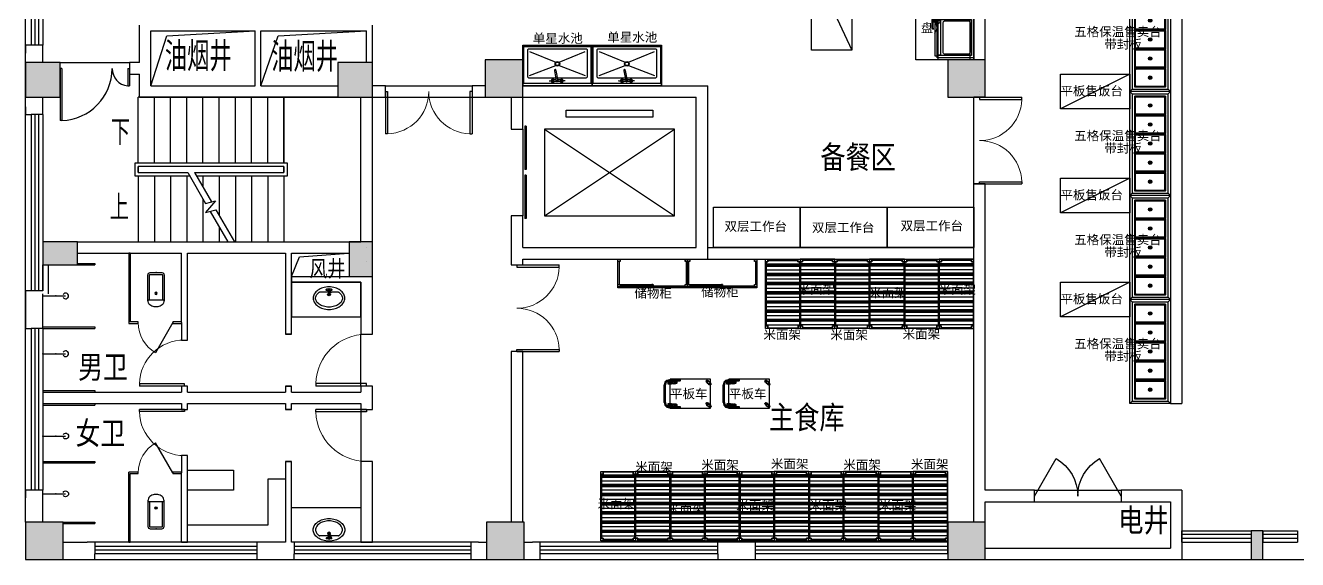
# Model space of a CAD drawing. Extents: x 1158414 to 1597620, y -840005 to -760676.
# Drawn here: x 1351562 to 1373562, y -813947 to -804703 of the extents above; entities that cross this region are included whole.
import ezdxf

# ---------------------------------------------------------------- set-up
doc = ezdxf.new("R2010")
doc.units = 0
doc.header["$LTSCALE"] = 1000
doc.linetypes.add('DASH', pattern=[0.35, 0.25, -0.1])
doc.linetypes.add('DIVIDE', pattern=[31.75, 12.7, -6.35, 0, -6.35, 0, -6.35])
for name, color, linetype in [('COLUMN', 2, 'Continuous'), ('CURTWALL', 4, 'Continuous'), ('DIM_SYMB', 3, 'Continuous'), ('EVTR', 4, 'Continuous'), ('LATRINE', 6, 'Continuous'), ('LVTRY', 6, 'Continuous'), ('PUB_HATCH', 8, 'Continuous'), ('PUB_TEXT', 7, 'Continuous'), ('ROOM_NAME', 7, 'Continuous'), ('STAIR', 4, 'Continuous'), ('WALL', 6, 'Continuous'), ('WINDOW', 4, 'Continuous'), ('WS_厨房设备', 1, 'Continuous'), ('产品名称', 7, 'Continuous'), ('家具', 251, 'Continuous')]:
    doc.layers.add(name, color=color, linetype=linetype)
doc.styles.add('_TCH_DIM', font='TSSDENG', dxfattribs={"width": 0.8, "bigfont": 'TSSDCHN'})
doc.styles.get("Standard").update_dxf_attribs({"font": '', "width": 0.8})
doc.styles.add('TYDG_02', font='', dxfattribs={"width": 0.8})
doc.styles.add('WMF-宋体1', font='')
doc.styles.get('Standard').set_extended_font_data('SimSun')
doc.styles.get('TYDG_02').set_extended_font_data('SimSun')
doc.styles.get('WMF-宋体1').set_extended_font_data('SimSun')

# ---------------------------------------------------------------- blocks, each defined once
blk = doc.blocks.new('Custom_15')
for p, q in [((25, 670), (591, 670)), ((25, 630), (25, 670)), ((25, 670), (300, 670)), ((1375, 670), (809, 670)), ((1375, 670), (1100, 670)), ((1375, 630), (1375, 670))]:
    blk.add_line(p, q)
at = {"color": 252}
for p, q in [((508, 723), (493, 698)), ((495, 695), (505, 695)), ((507, 696), (512, 703)), ((661, 724), (510, 724)), ((514, 704), (661, 704)), ((591, 650), (591, 670)), ((612, 678), (612, 663)), ((612, 678), (626, 677)), ((612, 663), (626, 663)), ((621, 704), (621, 677)), ((660, 692), (622, 692)), ((622, 692), (622, 689)), ((622, 689), (626, 684)), ((656, 680), (626, 680)), ((656, 684), (660, 689)), ((670, 673), (656, 674)), ((656, 663), (670, 663)), ((660, 689), (660, 692)), ((661, 704), (661, 724)), ((661, 674), (661, 704)), ((670, 663), (670, 673)), ((730, 673), (744, 674)), ((730, 663), (730, 673)), ((744, 663), (730, 663)), ((739, 724), (890, 724)), ((739, 704), (739, 724)), ((739, 674), (739, 704)), ((886, 704), (739, 704)), ((740, 689), (740, 692)), ((740, 692), (778, 692)), ((744, 684), (740, 689)), ((744, 680), (774, 680)), ((778, 689), (774, 684)), ((788, 678), (774, 677)), ((788, 663), (774, 663)), ((778, 692), (778, 689)), ((779, 704), (779, 677)), ((788, 678), (788, 663)), ((809, 650), (809, 670)), ((893, 696), (888, 703)), ((892, 723), (907, 698)), ((905, 695), (895, 695)), ((591, 650), (683, 650)), ((626, 658), (598, 658)), ((598, 658), (598, 650)), ((641, 630), (641, 650)), ((683, 658), (656, 658)), ((683, 630), (683, 658)), ((717, 630), (717, 658)), ((717, 658), (744, 658)), ((809, 650), (717, 650)), ((759, 630), (759, 650)), ((774, 658), (802, 658)), ((802, 658), (802, 650))]:
    blk.add_line(p, q, dxfattribs=at)
at = {"linetype": 'Continuous'}
for p, q in [((0, 0), (0, 630)), ((0, 630), (700, 630)), ((1400, 630), (700, 630)), ((1400, 0), (1400, 630)), ((700, 0), (0, 0)), ((700, 0), (1400, 0))]:
    blk.add_line(p, q, dxfattribs=at)
at = {"color": 252, "linetype": 'Continuous'}
for p, q in [((40, 570), (40, 630)), ((40, 40), (40, 570)), ((40, 570), (660, 570)), ((45, 575), (45, 625)), ((45, 625), (655, 625)), ((655, 575), (45, 575)), ((60, 84), (60, 506)), ((96, 530), (604, 530)), ((640, 506), (640, 84)), ((655, 625), (655, 575)), ((660, 630), (660, 570)), ((660, 570), (660, 40)), ((740, 630), (740, 570)), ((740, 570), (740, 40)), ((1360, 570), (740, 570)), ((745, 625), (745, 575)), ((1355, 625), (745, 625)), ((745, 575), (1355, 575)), ((760, 506), (760, 84)), ((1304, 530), (796, 530)), ((1340, 84), (1340, 506)), ((1355, 575), (1355, 625)), ((1360, 570), (1360, 630)), ((1360, 40), (1360, 570)), ((660, 40), (40, 40)), ((604, 60), (96, 60)), ((640, 84), (640, 84)), ((740, 40), (1360, 40)), ((760, 84), (760, 84)), ((796, 60), (1304, 60))]:
    blk.add_line(p, q, dxfattribs=at)
at = {"color": 252}
for points in [[(626, 684), (626, 658)], [(656, 658), (656, 684)], [(744, 658), (744, 684)], [(774, 684), (774, 658)]]:
    blk.add_lwpolyline(points, dxfattribs=at)
at = {"color": 252, "linetype": 'Continuous'}
for centre in [(620, 600), (780, 600)]:
    blk.add_circle(centre, 20, dxfattribs=at)
at = {"color": 252}
for centre, radius, start, end in [((495, 697), 2, 148.483, 270), ((505, 697), 2, 270, 324.0966), ((510, 722), 2, 90, 148.483), ((514, 702), 2, 90, 144.0966), ((886, 702), 2, 35.9034, 90), ((890, 722), 2, 31.517, 90), ((895, 697), 2, 215.9034, 270), ((905, 697), 2, 270, 31.517), ((92, 498), 32.6, 82.0836, 165.2965), ((604, 491), 38.6, 22.2016, 90.4183), ((796, 491), 38.6, 89.5817, 157.7984), ((1308, 498), 32.6, 14.7035, 97.9164), ((95, 98), 38.1, 201.729, 270.8909), ((606, 96), 36.5, 267.3243, 340.0558), ((794, 96), 36.5, 199.9442, 272.6757), ((1305, 98), 38.1, 269.1091, 338.271)]:
    blk.add_arc(centre, radius, start, end, dxfattribs=at)
blk = doc.blocks.new('水龙头')
at = {"color": 252}
for p, q in [((-136, -15), (-90, -14)), ((-136, -18), (-90, -19)), ((-52, -2), (-4, -2)), ((-52, -31), (-6, -31)), ((4, -2), (51, -2)), ((12, -31), (51, -31)), ((23, -194), (26, -209)), ((49, -204), (46, -189)), ((136, -15), (90, -14)), ((136, -18), (90, -19))]:
    blk.add_line(p, q, dxfattribs=at)
for points in [[(13, -7), (0, 0), (-14, -8), (-14, -25), (-7, -29)], [(11, -26), (13, -25), (13, -7)]]:
    blk.add_lwpolyline(points, dxfattribs=at)
blk.add_lwpolyline([(26, -194), (-9, -18, -1.00756), (9, -15), (43, -190)], format="xyb", dxfattribs=at)
for centre in [(-78, -16), (77, -16)]:
    blk.add_circle(centre, 10.9, dxfattribs=at)
for centre, radius, start, end in [((-78, -16), 27.5, 36.2116, 175.3449), ((77, -16), 27.5, 4.6931, 143.7884), ((-136, -16), 1, 91.3387, 171.564), ((-132, -16), 4.53, 171.564, 188.436), ((-136, -17), 1, 188.436, 268.6613), ((-78, -16), 27.5, 184.6551, 323.7884), ((-78, -16), 16, 189.0003, 170.9997), ((-77, -16), 12.9, 168.3562, 191.6438), ((-52, 3), 5, 216.2116, 270), ((-52, -36), 5, 90, 143.7884), ((51, 3), 5, 270, 323.7884), ((51, -36), 5, 36.2116, 90), ((77, -16), 27.5, 216.2116, 355.3069), ((77, -16), 16, 9.0664, 350.9336), ((77, -16), 12.9, 348.3562, 11.6438), ((136, -16), 1, 8.436, 88.6613), ((136, -17), 1, 271.3387, 351.564), ((132, -16), 4.53, 351.564, 8.436)]:
    blk.add_arc(centre, radius, start, end, dxfattribs=at)
for centre, start_param, end_param in [((34, -192), 5.611234, 10.096729), ((34, -190), 6.955136, 8.752827), ((37, -206), 0, 3.141593)]:
    blk.add_ellipse(centre, major_axis=(-11.3, -2.2), ratio=0.233596, start_param=start_param, end_param=end_param, dxfattribs=at)
blk = doc.blocks.new('CJT_20205')
at = {"color": 252, "linetype": 'Continuous', "ltscale": 2}
for p, q in [((20, 680), (0, 700)), ((1180, 680), (1200, 700))]:
    blk.add_line(p, q, dxfattribs=at)
at = {"color": 252}
for p, q in [((120, 595), (572, 408)), ((628, 408), (1080, 595)), ((120, 180), (572, 352)), ((628, 352), (1080, 180))]:
    blk.add_line(p, q, dxfattribs=at)
at = {"lineweight": -2}
for points in [[(0, 700), (1200, 700), (1200, 0), (0, 0)], [(0, 0), (1200, 0), (1200, 40), (0, 40)]]:
    blk.add_lwpolyline(points, close=True, dxfattribs=at)
at = {"color": 252, "linetype": 'Continuous', "ltscale": 2}
blk.add_lwpolyline([(20, 40), (20, 680), (1180, 680), (1180, 40)], dxfattribs=at)
at = {"color": 30}
blk.add_lwpolyline([(1100, 635), (100, 635, 0.414214), (80, 615), (80, 160, 0.414214), (100, 140), (1100, 140, 0.414214), (1120, 160), (1120, 615, 0.414214)], format="xyb", close=True, dxfattribs=at)
at = {"color": 252}
for radius in [40, 30]:
    blk.add_circle((600, 380), radius, dxfattribs=at)
at = {"color": 1, "rotation": 180}
blk.add_blockref('水龙头', (596, 70), dxfattribs=at)
blk = doc.blocks.new('*U87')
at = {"color": 252, "linetype": 'DIVIDE', "ltscale": 3}
blk.add_line((0, 0), (1500, 700), dxfattribs=at)
at = {"linetype": 'Continuous'}
for p, q in [((0, 0), (0, 700)), ((0, 700), (1500, 700)), ((1500, 700), (1500, 0)), ((1500, 0), (0, 0))]:
    blk.add_line(p, q, dxfattribs=at)
blk = doc.blocks.new('*U38')
at = {"linetype": 'Continuous'}
for p, q in [((0, 0), (0, 700)), ((0, 700), (1500, 700)), ((1500, 700), (1500, 0)), ((1500, 0), (0, 0))]:
    blk.add_line(p, q, dxfattribs=at)
blk = doc.blocks.new('*U103')
at = {"color": 252}
for p, q in [((0, 613), (7300, 613)), ((0, 63), (7300, 63))]:
    blk.add_line(p, q, dxfattribs=at)
blk.add_lwpolyline([(0, 1000), (7300, 1000), (7300, 0), (0, 0)], close=True, dxfattribs=at)
blk = doc.blocks.new('CJT_4161')
at = {"linetype": 'Continuous'}
for p, q in [((0, 0), (0, 500)), ((0, 500), (1200, 500)), ((1200, 500), (1200, 0)), ((1200, 0), (0, 0))]:
    blk.add_line(p, q, dxfattribs=at)
at = {"color": 252}
for p, q in [((0, 480), (40, 480)), ((0, 480), (1200, 480)), ((40, 480), (40, 440)), ((40, 478), (610, 478)), ((40, 478), (40, 460)), ((610, 460), (40, 460)), ((590, 440), (590, 458)), ((590, 458), (1160, 458)), ((610, 478), (610, 460)), ((1160, 440), (1160, 480)), ((40, 440), (0, 440)), ((20, 40), (20, 440)), ((1160, 440), (590, 440)), ((1200, 440), (1160, 440)), ((1180, 40), (1180, 440)), ((0, 40), (40, 40)), ((40, 0), (0, 0)), ((40, 40), (40, 0)), ((40, 20), (40, 38)), ((1160, 0), (1160, 40)), ((1160, 40), (1200, 40)), ((1160, 18), (1160, 0)), ((1200, 0), (1160, 0))]:
    blk.add_line(p, q, dxfattribs=at)
at = {"color": 2, "linetype": 'Continuous'}
blk.add_line((600, 500), (600, 430), dxfattribs=at)
at = {"color": 252, "linetype": 'Continuous'}
blk.add_line((1160, 458), (1160, 440), dxfattribs=at)
blk = doc.blocks.new('*U86')
h = blk.add_hatch()
h.set_pattern_fill('PLASTI,_O', color=252, scale=25, angle=90)
h.set_pattern_definition([(90, (0, 100), (-158.75, 1e-14), []), (90, (-19.84, 100), (-158.75, 1e-14), []), (90, (-39.69, 100), (-158.75, 1e-14), []), (90, (-99.22, 100), (-158.75, 1e-14), [])])
h.paths.add_polyline_path([(44, 590), (44, 560), (10, 560), (10, 39), (45, 39), (45, 9), (1154, 9), (1154, 40), (1190, 40), (1190, 560), (1154, 560), (1154, 590)])
at = {"linetype": 'Continuous'}
for p, q in [((0, 0), (0, 600)), ((0, 600), (1200, 600)), ((1200, 600), (1200, 0)), ((1200, 0), (0, 0))]:
    blk.add_line(p, q, dxfattribs=at)
at = {"color": 252, "linetype": 'Continuous'}
for p, q in [((44, 560), (0, 560)), ((10, 560), (44, 560)), ((44, 600), (44, 560)), ((44, 560), (44, 590)), ((44, 560), (44, 560)), ((1154, 560), (1154, 600)), ((1154, 590), (1154, 560)), ((1200, 560), (1154, 560)), ((1154, 560), (1190, 560)), ((1200, 560), (1200, 560)), ((0, 39), (45, 39)), ((45, 39), (10, 39)), ((45, 39), (45, 0)), ((45, 9), (45, 39)), ((45, 0), (45, 0)), ((1154, 0), (1154, 40)), ((1154, 40), (1200, 40)), ((1190, 40), (1154, 40)), ((1154, 40), (1154, 9)), ((1154, 9), (1154, 9)), ((1200, 0), (1200, 0))]:
    blk.add_line(p, q, dxfattribs=at)
at = {"color": 252}
blk.add_lwpolyline([(44, 590), (44, 560), (10, 560), (10, 39), (45, 39), (45, 9), (1154, 9), (1154, 40), (1190, 40), (1190, 560), (1154, 560), (1154, 590), (44, 590)], close=True, dxfattribs=at)
blk = doc.blocks.new('带刹车脚轮')
h = blk.add_hatch(color=252)
h.dxf.hatch_style = 1
h.paths.add_polyline_path([(-11, -35), (-15, -35), (-15, -46), (-11, -50)])
h.paths.add_polyline_path([(15, -35), (11, -35), (11, -50), (15, -46)])
h.paths.add_polyline_path([(-11, 50), (-15, 46), (-15, 35), (-11, 35)])
h.paths.add_polyline_path([(15, 46), (11, 50), (11, 35), (15, 35)])
at = {"color": 252}
for p, q in [((-11, 50), (-11, 35)), ((-8, 50), (-8, 35)), ((-4, 50), (-4, 35)), ((0, 50), (0, 35)), ((0, 50), (0, 35)), ((4, 50), (4, 35)), ((8, 50), (8, 35)), ((11, 50), (11, 35)), ((-11, -50), (-11, -35)), ((-8, -35), (-8, -50)), ((-4, -35), (-4, -50)), ((0, -35), (0, -50)), ((0, -35), (0, -50)), ((4, -35), (4, -50)), ((8, -35), (8, -50)), ((11, -50), (11, -35))]:
    blk.add_line(p, q, dxfattribs=at)
at = {"color": 252, "linetype": 'Continuous'}
for p, q in [((-14, -59), (-14, -93)), ((-7, -59), (-7, -93)), ((0, -59), (0, -93)), ((7, -59), (7, -93)), ((14, -59), (14, -93))]:
    blk.add_line(p, q, dxfattribs=at)
blk.add_lwpolyline([(-22, -42), (-20, -40), (-20, 1), (20, 1), (20, -40), (22, -42), (25, -42), (27, -44), (27, -99), (25, -101), (-26, -101), (-28, -99), (-28, -44), (-26, -42), (-22, -42)], dxfattribs=at)
at = {"color": 252}
for points in [[(-20, 15), (-20, 33), (-18, 35), (18, 35), (20, 33), (20, 15)], [(-15, 35), (-15, 46), (-11, 50), (11, 50), (15, 46), (15, 35)], [(20, -15), (20, -33), (18, -35), (-18, -35), (-20, -33), (-20, -15)], [(15, -35), (15, -46), (11, -50), (-11, -50), (-15, -46), (-15, -35)]]:
    blk.add_lwpolyline(points, dxfattribs=at)
for radius in [25, 19.6]:
    blk.add_circle((0, 0), radius, dxfattribs=at)
blk = doc.blocks.new('脚轮')
h = blk.add_hatch(color=252)
h.dxf.hatch_style = 1
h.paths.add_polyline_path([(-11, -35), (-15, -35), (-15, -46), (-11, -50)])
h.paths.add_polyline_path([(15, -35), (11, -35), (11, -50), (15, -46)])
h.paths.add_polyline_path([(-11, 50), (-15, 46), (-15, 35), (-11, 35)])
h.paths.add_polyline_path([(15, 46), (11, 50), (11, 35), (15, 35)])
at = {"color": 252}
for p, q in [((-11, 50), (-11, 35)), ((-8, 50), (-8, 35)), ((-4, 50), (-4, 35)), ((0, 50), (0, 35)), ((0, 50), (0, 35)), ((4, 50), (4, 35)), ((8, 50), (8, 35)), ((11, 50), (11, 35)), ((-11, -50), (-11, -35)), ((-8, -35), (-8, -50)), ((-4, -35), (-4, -50)), ((0, -35), (0, -50)), ((0, -35), (0, -50)), ((4, -35), (4, -50)), ((8, -35), (8, -50)), ((11, -50), (11, -35))]:
    blk.add_line(p, q, dxfattribs=at)
for points in [[(-20, 15), (-20, 33), (-18, 35), (18, 35), (20, 33), (20, 15)], [(-15, 35), (-15, 46), (-11, 50), (11, 50), (15, 46), (15, 35)], [(20, -15), (20, -33), (18, -35), (-18, -35), (-20, -33), (-20, -15)], [(15, -35), (15, -46), (11, -50), (-11, -50), (-15, -46), (-15, -35)]]:
    blk.add_lwpolyline(points, dxfattribs=at)
for radius in [25, 19.6]:
    blk.add_circle((0, 0), radius, dxfattribs=at)
blk = doc.blocks.new('Custom_94')
for p, q in [((0, 700), (500, 700)), ((0, 700), (0, 700)), ((0, 700), (0, 0)), ((20, 756), (8, 711)), ((8, 711), (8, 668)), ((8, 668), (11, 661)), ((11, 661), (19, 658)), ((19, 658), (26, 661)), ((52, 788), (20, 756)), ((26, 661), (29, 668)), ((38, 745), (29, 711)), ((29, 711), (29, 668)), ((62, 770), (38, 745)), ((96, 800), (52, 788)), ((96, 779), (62, 770)), ((96, 800), (404, 800)), ((96, 779), (404, 779)), ((448, 788), (404, 800)), ((438, 770), (404, 779)), ((462, 745), (438, 770)), ((480, 756), (448, 788)), ((471, 711), (462, 745)), ((471, 711), (471, 668)), ((471, 668), (474, 661)), ((474, 661), (481, 658)), ((492, 711), (480, 756)), ((481, 658), (489, 661)), ((489, 661), (492, 668)), ((492, 711), (492, 668)), ((500, 679), (492, 679)), ((500, 0), (500, 700)), ((0, 0), (500, 0))]:
    blk.add_line(p, q)
at = {"color": 252}
for p, q in [((10, 663), (10, 522)), ((27, 663), (27, 522)), ((473, 663), (473, 522)), ((490, 663), (490, 522))]:
    blk.add_line(p, q, dxfattribs=at)
for centre, radius, start, end in [((18, 528), 10.5, 216.2302, 323.7698), ((482, 525), 9.09, 200.6774, 339.3226)]:
    blk.add_arc(centre, radius, start, end, dxfattribs=at)
at = {"color": 252, "rotation": 180}
for p in [(53, 631), (444, 632)]:
    blk.add_blockref('带刹车脚轮', p, dxfattribs=at)
at = {"rotation": 315}
for p in [(53, 33), (444, 33)]:
    blk.add_blockref('脚轮', p, dxfattribs=at)
blk = doc.blocks.new('*U113')
at = {"color": 252, "linetype": 'DIVIDE', "ltscale": 3}
blk.add_line((0, 0), (1200, 600), dxfattribs=at)
at = {"linetype": 'Continuous'}
for p, q in [((0, 0), (0, 600)), ((0, 600), (1200, 600)), ((1200, 600), (1200, 0)), ((1200, 0), (0, 0))]:
    blk.add_line(p, q, dxfattribs=at)
blk = doc.blocks.new('Custom_78')
for p, q in [((40, 660), (0, 700)), ((0, 700), (1800, 700)), ((0, 0), (0, 700)), ((0, 700), (40, 660)), ((1800, 700), (1760, 660)), ((1800, 700), (1760, 660)), ((1800, 0), (1800, 700)), ((1800, 0), (0, 0)), ((1760, 40), (1800, 0)), ((1760, 40), (1800, 0))]:
    blk.add_line(p, q)
at = {"color": 253}
for p, q in [((1760, 660), (40, 660)), ((40, 660), (40, 40)), ((1760, 660), (1760, 40)), ((0, 0), (40, 40)), ((40, 40), (0, 0)), ((40, 40), (1760, 40))]:
    blk.add_line(p, q, dxfattribs=at)
at = {"color": 252}
for p, q in [((232, 379), (232, 321)), ((248, 379), (248, 321)), ((562, 379), (562, 321)), ((578, 379), (578, 321)), ((892, 379), (892, 321)), ((908, 379), (908, 321)), ((1222, 379), (1222, 321)), ((1238, 379), (1238, 321)), ((1552, 379), (1552, 321)), ((1568, 379), (1568, 321))]:
    blk.add_line(p, q, dxfattribs=at)
for points in [[(85, 615), (395, 615, -0.414214), (405, 605), (405, 95, -0.414214), (395, 85), (85, 85, -0.414214), (75, 95), (75, 605, -0.414214)], [(100, 600), (380, 600, -0.414214), (390, 590), (390, 110, -0.414214), (380, 100), (100, 100, -0.414214), (90, 110), (90, 590, -0.414214)], [(415, 615), (725, 615, -0.414214), (735, 605), (735, 95, -0.414214), (725, 85), (415, 85, -0.414214), (405, 95), (405, 605, -0.414214)], [(430, 600), (710, 600, -0.414214), (720, 590), (720, 110, -0.414214), (710, 100), (430, 100, -0.414214), (420, 110), (420, 590, -0.414214)], [(745, 615), (1055, 615, -0.414214), (1065, 605), (1065, 95, -0.414214), (1055, 85), (745, 85, -0.414214), (735, 95), (735, 605, -0.414214)], [(760, 600), (1040, 600, -0.414214), (1050, 590), (1050, 110, -0.414214), (1040, 100), (760, 100, -0.414214), (750, 110), (750, 590, -0.414214)], [(1075, 615), (1385, 615, -0.414214), (1395, 605), (1395, 95, -0.414214), (1385, 85), (1075, 85, -0.414214), (1065, 95), (1065, 605, -0.414214)], [(1090, 600), (1370, 600, -0.414214), (1380, 590), (1380, 110, -0.414214), (1370, 100), (1090, 100, -0.414214), (1080, 110), (1080, 590, -0.414214)], [(1405, 615), (1715, 615, -0.414214), (1725, 605), (1725, 95, -0.414214), (1715, 85), (1405, 85, -0.414214), (1395, 95), (1395, 605, -0.414214)], [(1420, 600), (1700, 600, -0.414214), (1710, 590), (1710, 110, -0.414214), (1700, 100), (1420, 100, -0.414214), (1410, 110), (1410, 590, -0.414214)]]:
    blk.add_lwpolyline(points, format="xyb", close=True, dxfattribs=at)
for centre in [(240, 350), (570, 350), (900, 350), (1230, 350), (1560, 350)]:
    blk.add_circle(centre, 30, dxfattribs=at)
blk = doc.blocks.new('$DorLib2D$00000002')
for p, q in [((-0.5, 0), (-0.5, 0.4875)), ((-0.475, 0.4875), (-0.5, 0.4875)), ((-0.475, 0), (-0.475, 0.4875)), ((0.475, 0), (0.475, 0.4875)), ((0.475, 0.4875), (0.5, 0.4875)), ((0.5, 0), (0.5, 0.4875)), ((-0.5, 0), (-0.475, 0)), ((0.5, 0), (0.475, 0))]:
    blk.add_line(p, q)
at = {"lineweight": 13}
for centre, start, end in [((-0.4875, 0), 0, 88.53072), ((0.4875, 0), 91.46928, 180)]:
    blk.add_arc(centre, 0.4875, start, end, dxfattribs=at)
blk = doc.blocks.new('$DorLib2D$00000225')
at = {"color": 0}
for p, q in [((0.475, -0.001), (0.475, 0.752)), ((0.475, 0.752), (0.5, 0.752)), ((0.5, -0.001), (0.5, 0.752)), ((-0.5, 0), (-0.5, 0.252)), ((-0.475, 0.252), (-0.5, 0.252)), ((-0.475, 0), (-0.475, 0.252)), ((-0.475, 0), (-0.5, 0)), ((0.475, -0.001), (0.5, -0.001))]:
    blk.add_line(p, q, dxfattribs=at)
for centre, radius, start, end in [((0.505, -0.002), 0.755, 92.2493, 179.7238), ((-0.501, 0.003), 0.251, 359.7899, 84.0974)]:
    blk.add_arc(centre, radius, start, end, dxfattribs=at)
blk = doc.blocks.new('$DORLIB2D$00000127')
at = {"color": 0}
for points in [[(-0.533, 0.795), (-0.533, 0.69)], [(-0.033, 0.795), (-0.533, 0.795)], [(-0.033, 0.795), (-0.033, 0.69)], [(0.533, 0.795), (0.033, 0.795)], [(0.033, 0.795), (0.033, 0.69)], [(0.533, 0.795), (0.533, 0.69)], [(-0.033, 0.69), (-0.533, 0.69)], [(0.533, 0.69), (0.033, 0.69)], [(0.5, 0.5), (-0.5, 0.5)]]:
    blk.add_lwpolyline(points, dxfattribs=at)
blk = doc.blocks.new('$TCHSYS$WIN2D')
for p, q in [((-0.5, 0.5), (0.5, 0.5)), ((-0.5, 0.5), (-0.5, -0.5)), ((0.5, 0.5), (0.5, -0.5)), ((0.5, 0.1667), (-0.5, 0.1667)), ((0.5, -0.1667), (-0.5, -0.1667)), ((-0.5, -0.5), (0.5, -0.5))]:
    blk.add_line(p, q)
blk = doc.blocks.new('$lvtry$00000195')
at = {"color": 0}
for p, q in [((-165, -91), (-34, -91)), ((-17, -58), (-17, -48)), ((-16, -91), (-11, -91)), ((11, -91), (165, -91)), ((17, -58), (17, -48))]:
    blk.add_line(p, q, dxfattribs=at)
blk.add_lwpolyline([(273, -195, -0.132138), (254, -266, -0.106661), (193, -332, -0.083339), (108, -374, -0.072039), (0, -389, -0.072039), (-108, -374, -0.083339), (-193, -332, -0.106661), (-254, -266, -0.132138), (-273, -195, -0.132138), (-254, -124, -0.106661), (-193, -57, -0.083339), (-108, -16, -0.072039), (0, 0, -0.072039), (108, -16, -0.083339), (193, -57, -0.106661), (254, -124, -0.132138)], format="xyb", close=True, dxfattribs=at)
blk.add_circle((0, -58), 16.7, dxfattribs=at)
for centre, radius, start, end in [((-131, -195), 101, 149.8906, 180), ((-131, -195), 101, 180, 210.1094), ((-68, -231), 174, 128.9257, 149.8906), ((-165, -111), 20, 90, 128.9257), ((-40, -49), 10.1, 106.6096, 258.1648), ((-64, 218), 259, 274.7069, 282.3732), ((-75, -228), 173, 71.36, 79.1873), ((-29, -95), 6.77, 155.344, 308.3224), ((-171, 3), 166, 324.8411, 338.1337), ((-171, 3), 170, 324.8411, 331.3523), ((-29, -95), 3.37, 155.344, 308.3224), ((100, -210), 170, 132.3141, 138.8253), ((100, -210), 166, 125.5327, 138.8253), ((0, -131), 25, 112.516, 67.484), ((-12, -74), 10.6, 201.8924, 261.774), ((0, -48), 16.7, 0, 180), ((-381, -131), 372, 2.3982, 6.7627), ((0, -111), 9.9, 201.7837, 338.2163), ((64, 218), 259, 257.6268, 265.2931), ((381, -131), 372, 170.1008, 177.6018), ((75, -228), 173, 100.8127, 110.4191), ((40, -49), 10.1, 281.8352, 73.3904), ((165, -111), 20, 51.0743, 90), ((165, -111), 20, 51.0743, 90), ((68, -231), 174, 30.1094, 51.0743), ((131, -195), 101, 0, 30.1094), ((131, -195), 101, 329.8906, 0), ((-68, -158), 174, 210.1094, 234.4623), ((-27, -100), 245, 234.4623, 253.5183), ((0, -9), 340, 253.5183, 270), ((0, -9), 340, 270, 286.4817), ((27, -100), 245, 286.4817, 305.5377), ((68, -158), 174, 305.5377, 329.8906)]:
    blk.add_arc(centre, radius, start, end, dxfattribs=at)
for p in [(0, -58), (0, -131)]:
    blk.add_point(p, dxfattribs=at)
blk = doc.blocks.new('$DorLib2D$00000001')
for p, q in [((0.45, 0.975), (0.5, 0.975)), ((0.45, 0), (0.45, 0.975)), ((0.5, 0), (0.5, 0.975)), ((0.5, 0), (0.45, 0))]:
    blk.add_line(p, q)
at = {"lineweight": 13}
blk.add_arc((0.475, 0), 0.975, 91.4693, 180, dxfattribs=at)
blk = doc.blocks.new('$lvtry$00000200')
at = {"color": 0}
for p, q in [((-110, -40, 0), (-110, -470, 0)), ((100, -30, 0), (-100, -30, 0)), ((110, -470, 0), (110, -40, 0))]:
    blk.add_line(p, q, dxfattribs=at)
at = {"color": 0, "elevation": 0}
blk.add_lwpolyline([(100, 0), (-100, 0, 0.414214), (-140, -40), (-140, -480, 0.414214), (-30, -590), (30, -590, 0.414214), (140, -480), (140, -40, 0.414214)], format="xyb", close=True, dxfattribs=at)
blk.add_lwpolyline([(140, -470), (-140, -470)], dxfattribs=at)
at = {"color": 0}
blk.add_circle((0, -359, 0), 20, dxfattribs=at)
for centre, start, end in [((-100, -40, 0), 90, 180), ((100, -40, 0), 0, 90)]:
    blk.add_arc(centre, 10, start, end, dxfattribs=at)
for p in [(0, 0), (0, -359, 0)]:
    blk.add_point(p, dxfattribs=at)
blk = doc.blocks.new('$TCHSYS$APDOOR2D')
blk.add_line((0.5, 0), (0, 0.866))
at = {"lineweight": 13}
blk.add_arc((0.5, 0), 1, 120, 180, dxfattribs=at)
blk = doc.blocks.new('$lvtry$00000168')
at = {"color": 0}
blk.add_line((0, 0), (0, -395), dxfattribs=at)
blk.add_arc((0, -395), 50, 121.0332, 58.9668, dxfattribs=at)
for p in [(0, 0), (0, -223)]:
    blk.add_point(p, dxfattribs=at)
blk = doc.blocks.new('$DorLib2D$00000231')
at = {"color": 0}
for p, q in [((-0.5, 0), (-0.25, 0.433)), ((0.5, 0), (0.25, 0.433))]:
    blk.add_line(p, q, dxfattribs=at)
for centre, start, end in [((-0.5, 0), 0, 60), ((0.5, 0), 120, 180)]:
    blk.add_arc(centre, 0.5, start, end, dxfattribs=at)

msp = doc.modelspace()

# ---------------------------------------------------------------- hatches: boundary and pattern name
at = {"layer": 'PUB_HATCH'}
for points in [[(1352161.8, -805946.7), (1352161.8, -805346.7), (1351561.8, -805346.7), (1351561.8, -805946.7)], [(1357561.8, -805946.7), (1357561.8, -805346.7), (1356961.8, -805346.7), (1356961.8, -805946.7)], [(1360161.8, -805946.7), (1360161.8, -805296.7), (1359511.8, -805296.7), (1359511.8, -805946.7)], [(1368161.9, -805946.7), (1368161.9, -805296.7), (1367511.9, -805296.7), (1367511.9, -805946.7)], [(1352461.8, -808846.7), (1352461.8, -808446.7), (1351861.8, -808446.7), (1351861.8, -808846.7)], [(1357561.8, -809046.7), (1357561.8, -808446.7), (1357161.8, -808446.7), (1357161.8, -809046.7)], [(1352211.8, -813946.7), (1352211.8, -813296.7), (1351561.8, -813296.7), (1351561.8, -813946.7)], [(1360186.8, -813946.7), (1360186.8, -813296.7), (1359536.8, -813296.7), (1359536.8, -813946.7)], [(1368161.8, -813946.7), (1368161.8, -813296.7), (1367511.8, -813296.7), (1367511.8, -813946.7)], [(1372961.8, -813946.7), (1372961.8, -813446.7), (1372761.8, -813446.7), (1372761.8, -813946.7)]]:
    msp.add_hatch(color=256, dxfattribs=at).paths.add_polyline_path(points)

# ---------------------------------------------------------------- linework, layer by layer
for points in [[(1351561.8, -813296.7), (1351561.8, -789346.7)], [(1353731.8, -805746.7), (1354007, -804880.9), (1355531.8, -804799)], [(1355631.8, -805746.7), (1355931.7, -804880.9), (1357461.8, -804796.7)], [(1356161.8, -809046.7), (1356302, -808706.2), (1357149.4, -808646.7)], [(1352211.8, -813946.7), (1367511.8, -813946.7)]]:
    msp.add_lwpolyline(points)
at = {"layer": 'COLUMN'}
for p, q in [((1351661.8, -805046.7), (1351561.8, -805046.7)), ((1351561.8, -805046.7), (1351561.8, -805180.5)), ((1351861.8, -805180.5), (1351861.8, -805046.7)), ((1352161.8, -805346.7), (1351561.8, -805346.7)), ((1351561.8, -805346.7), (1351561.8, -805946.7)), ((1352161.8, -805946.7), (1352161.8, -805346.7)), ((1357561.8, -805346.7), (1356961.8, -805346.7)), ((1356961.8, -805346.7), (1356961.8, -805946.7)), ((1357561.8, -805946.7), (1357561.8, -805346.7)), ((1360161.8, -805296.7), (1359511.8, -805296.7)), ((1359511.8, -805296.7), (1359511.8, -805946.7)), ((1360161.8, -805946.7), (1360161.8, -805296.7)), ((1368161.9, -805296.7), (1367511.9, -805296.7)), ((1367511.9, -805296.7), (1367511.9, -805946.7)), ((1368161.9, -805946.7), (1368161.9, -805296.7)), ((1351561.8, -805946.7), (1352161.8, -805946.7)), ((1356961.8, -805946.7), (1357561.8, -805946.7)), ((1359511.8, -805946.7), (1360161.8, -805946.7)), ((1367511.9, -805946.7), (1368161.9, -805946.7)), ((1351561.8, -806113), (1351561.8, -806246.7)), ((1351561.8, -806246.7), (1351661.8, -806246.7)), ((1351861.8, -806246.7), (1351861.8, -806113)), ((1352461.8, -808446.7), (1351861.8, -808446.7)), ((1351861.8, -808446.7), (1351861.8, -808846.7)), ((1352461.8, -808846.7), (1352461.8, -808446.7)), ((1357561.8, -808446.7), (1357161.8, -808446.7)), ((1357161.8, -808446.7), (1357161.8, -809046.7)), ((1357561.8, -809046.7), (1357561.8, -808446.7)), ((1351861.8, -808846.7), (1352461.8, -808846.7)), ((1357161.8, -809046.7), (1357561.8, -809046.7)), ((1351661.8, -809296.7), (1351561.8, -809296.7)), ((1351561.8, -809296.7), (1351561.8, -809946.7)), ((1351861.8, -809946.7), (1351861.8, -809346.7)), ((1351561.8, -809946.7), (1351661.8, -809946.7)), ((1351661.8, -812746.7), (1351561.8, -812746.7)), ((1351561.8, -812746.7), (1351561.8, -812880.5)), ((1351861.8, -812880.5), (1351861.8, -812746.7)), ((1352211.8, -813296.7), (1351561.8, -813296.7)), ((1351561.8, -813296.7), (1351561.8, -813946.7)), ((1352211.8, -813946.7), (1352211.8, -813296.7)), ((1360186.8, -813296.7), (1359536.8, -813296.7)), ((1359536.8, -813296.7), (1359536.8, -813946.7)), ((1360186.8, -813946.7), (1360186.8, -813296.7)), ((1368161.8, -813296.7), (1367511.8, -813296.7)), ((1367511.8, -813296.7), (1367511.8, -813946.7)), ((1368161.8, -813946.7), (1368161.8, -813296.7)), ((1372961.8, -813446.7), (1372761.8, -813446.7)), ((1372761.8, -813446.7), (1372761.8, -813946.7)), ((1372961.8, -813946.7), (1372961.8, -813446.7)), ((1352761.8, -813646.7), (1352628.1, -813646.7)), ((1356061.8, -813646.7), (1355561.8, -813646.7)), ((1356211.8, -813646.7), (1356161.8, -813646.7)), ((1359395.6, -813646.7), (1359261.8, -813646.7)), ((1360461.8, -813646.7), (1360328.1, -813646.7)), ((1364186.8, -813646.7), (1363536.8, -813646.7)), ((1351561.8, -813946.7), (1352211.8, -813946.7)), ((1352628.1, -813946.7), (1352761.8, -813946.7)), ((1352761.8, -813946.7), (1352761.8, -813846.7)), ((1355561.8, -813846.7), (1355561.8, -813946.7)), ((1355561.8, -813946.7), (1356211.8, -813946.7)), ((1356211.8, -813946.7), (1356211.8, -813846.7)), ((1359261.8, -813846.7), (1359261.8, -813946.7)), ((1359261.8, -813946.7), (1359395.6, -813946.7)), ((1359536.8, -813946.7), (1360186.8, -813946.7)), ((1360328.1, -813946.7), (1360461.8, -813946.7)), ((1360461.8, -813946.7), (1360461.8, -813846.7)), ((1363536.8, -813846.7), (1363536.8, -813946.7)), ((1363536.8, -813946.7), (1364186.8, -813946.7)), ((1364186.8, -813946.7), (1364186.8, -813846.7)), ((1367511.8, -813946.7), (1368161.8, -813946.7)), ((1372761.8, -813946.7), (1372961.8, -813946.7))]:
    msp.add_line(p, q, dxfattribs=at)
at = {"layer": 'CURTWALL'}
for p, q in [((1371561.8, -785946.7), (1371561.8, -811246.7)), ((1371361.8, -786146.7), (1371361.8, -811246.7))]:
    msp.add_line(p, q, dxfattribs=at)
msp.add_lwpolyline([(1371361.8, -811246.7), (1371561.8, -811246.7)], dxfattribs=at)
at = {"layer": 'DIM_SYMB'}
for points in [[(1353371.8, -806546.7, 0, 0, 0), (1356696.8, -806546.7, 0, 0, 0), (1356696.8, -807846.7, 0, 0, 0), (1355301.8, -807846.7, 104, 0, 0), (1354911.8, -807846.7, 0, 0, 0)], [(1353371.8, -807846.7, 0, 0, 0), (1354241.8, -807846.7, 104, 0, 0), (1354631.8, -807846.7, 0, 0, 0)]]:
    msp.add_lwpolyline(points, format="xyseb", dxfattribs=at)
at = {"layer": 'EVTR'}
for p, q in [((1360911.8, -806292.9), (1360911.8, -806171.7)), ((1360911.8, -806171.7), (1362411.8, -806171.7)), ((1362411.8, -806292.9), (1360911.8, -806292.9)), ((1362411.8, -806171.7), (1362411.8, -806292.9)), ((1360536.8, -806496.7), (1360536.8, -807996.7)), ((1362786.8, -806496.7), (1360536.8, -806496.7)), ((1360536.8, -806496.7), (1362786.8, -807996.7)), ((1360536.8, -807996.7), (1362786.8, -806496.7)), ((1362786.8, -807996.7), (1362786.8, -806496.7)), ((1360536.8, -807996.7), (1362786.8, -807996.7))]:
    msp.add_line(p, q, dxfattribs=at)
at = {"layer": 'LATRINE'}
for p, q in [((1353349.3, -808646.7), (1353349.3, -809859.2)), ((1353374.3, -808646.7), (1353349.3, -808646.7)), ((1353374.3, -808646.7), (1353374.3, -809834.2)), ((1352461.8, -808821.7), (1352761.8, -808821.7)), ((1352461.8, -808846.7), (1352761.8, -808846.7)), ((1352761.8, -808821.7), (1352761.8, -808846.7)), ((1351861.8, -809921.7), (1352761.8, -809921.7)), ((1351861.8, -809946.7), (1352761.8, -809946.7)), ((1352761.8, -809921.7), (1352761.8, -809946.7)), ((1353349.3, -809859.2), (1353511.8, -809859.2)), ((1353511.8, -809834.2), (1353374.3, -809834.2)), ((1353511.8, -809859.2), (1353511.8, -809834.2)), ((1354261.8, -809834.2), (1354111.8, -809834.2)), ((1354111.8, -809834.2), (1354111.8, -809859.2)), ((1354111.8, -809859.2), (1354261.8, -809859.2)), ((1351861.8, -811021.7), (1352761.8, -811021.7)), ((1351861.8, -811021.7), (1351861.8, -811046.7)), ((1351861.8, -811046.7), (1352761.8, -811046.7)), ((1352761.8, -811021.7), (1352761.8, -811046.7)), ((1351861.8, -811246.7), (1352761.8, -811246.7)), ((1351861.8, -811246.7), (1351861.8, -811271.7)), ((1351861.8, -811271.7), (1352761.8, -811271.7)), ((1352761.8, -811246.7), (1352761.8, -811271.7)), ((1351861.8, -812246.7), (1352761.8, -812246.7)), ((1351861.8, -812246.7), (1351861.8, -812271.7)), ((1351861.8, -812271.7), (1352761.8, -812271.7)), ((1352761.8, -812246.7), (1352761.8, -812271.7)), ((1353349.3, -813646.7), (1353349.3, -812434.2)), ((1353511.8, -812434.2), (1353349.3, -812434.2)), ((1353374.3, -813646.7), (1353374.3, -812459.2)), ((1353374.3, -812459.2), (1353511.8, -812459.2)), ((1353511.8, -812459.2), (1353511.8, -812434.2)), ((1354261.8, -812434.2), (1354111.8, -812434.2)), ((1354111.8, -812434.2), (1354111.8, -812459.2)), ((1354111.8, -812459.2), (1354261.8, -812459.2)), ((1352211.8, -813296.7), (1352761.8, -813296.7)), ((1352211.8, -813321.7), (1352761.8, -813321.7)), ((1352761.8, -813296.7), (1352761.8, -813321.7)), ((1353349.3, -813646.7), (1353374.3, -813646.7))]:
    msp.add_line(p, q, dxfattribs=at)
at = {"layer": 'LVTRY'}
for points in [[(1357361.8, -809146.7), (1356161.8, -809146.7), (1356161.8, -809746.7), (1357361.8, -809746.7)], [(1357361.8, -813646.7), (1356161.8, -813646.7), (1356161.8, -813046.7), (1357361.8, -813046.7)]]:
    msp.add_lwpolyline(points, close=True, dxfattribs=at)
at = {"layer": 'STAIR'}
for p, q in [((1356031.8, -805946.7), (1353511.8, -805946.7)), ((1353511.8, -807086.7), (1353511.8, -805946.7)), ((1353791.8, -807086.7), (1353791.8, -805946.7)), ((1354071.8, -807086.7), (1354071.8, -805946.7)), ((1354351.8, -807086.7), (1354351.8, -805946.7)), ((1354631.8, -807086.7), (1354631.8, -805946.7)), ((1354911.8, -807086.7), (1354911.8, -805946.7)), ((1355191.8, -807086.7), (1355191.8, -805946.7)), ((1355471.8, -807086.7), (1355471.8, -805946.7)), ((1355751.8, -807086.7), (1355751.8, -805946.7)), ((1356031.8, -807086.7), (1356031.8, -805946.7)), ((1356961.8, -805946.7), (1356031.8, -805946.7)), ((1356031.8, -805946.7), (1356031.8, -807086.7)), ((1357361.8, -808446.7), (1357361.8, -805946.7)), ((1353451.8, -807086.7), (1353451.8, -807306.7)), ((1356091.8, -807086.7), (1353451.8, -807086.7)), ((1356031.8, -807146.7), (1353511.8, -807146.7)), ((1353511.8, -807146.7), (1353511.8, -807246.7)), ((1356031.8, -807146.7), (1353511.8, -807146.7)), ((1353511.8, -807246.7), (1353511.8, -807146.7)), ((1356031.8, -807246.7), (1356031.8, -807146.7)), ((1356031.8, -807146.7), (1356031.8, -807246.7)), ((1356091.8, -807306.7), (1356091.8, -807086.7)), ((1353451.8, -807306.7), (1354402.3, -807306.7)), ((1353511.8, -807246.7), (1354367.7, -807246.7)), ((1353511.8, -807246.7), (1354367.7, -807246.7)), ((1353511.8, -807306.7), (1353511.8, -808446.7)), ((1353791.8, -807306.7), (1353791.8, -808446.7)), ((1354071.8, -807306.7), (1354071.8, -808446.7)), ((1354351.8, -807306.7), (1354351.8, -808446.7)), ((1354367.7, -807246.7), (1354676.9, -807782.3)), ((1354483.1, -807246.7), (1356031.8, -807246.7)), ((1354483.1, -807246.7), (1354776.9, -807755.5)), ((1354483.1, -807246.7), (1356031.8, -807246.7)), ((1354517.8, -807306.7), (1356091.8, -807306.7)), ((1354631.8, -807306.7), (1354631.8, -807504.2)), ((1354911.8, -807306.7), (1354911.8, -807989.2)), ((1355191.8, -807306.7), (1355191.8, -808446.7)), ((1355471.8, -807306.7), (1355471.8, -808446.7)), ((1355751.8, -807306.7), (1355751.8, -808446.7)), ((1356031.8, -807306.7), (1356031.8, -808446.7)), ((1356031.8, -807306.7), (1356031.8, -808446.7)), ((1354631.8, -807704.2), (1354631.8, -808446.7)), ((1354849.2, -807736.1), (1354676.4, -807942.2)), ((1354676.9, -807782.3), (1354849.2, -807736.1)), ((1354676.4, -807942.2), (1354856.8, -807893.8)), ((1354756.8, -807920.6), (1355060.5, -808446.7)), ((1354856.8, -807893.8), (1355176, -808446.7)), ((1354911.8, -808189.2), (1354911.8, -808446.7)), ((1353511.8, -808446.7), (1355060.5, -808446.7)), ((1355176, -808446.7), (1356031.8, -808446.7)), ((1356031.8, -808446.7), (1357361.8, -808446.7))]:
    msp.add_line(p, q, dxfattribs=at)
msp.add_lwpolyline([(1371561.8, -813946.7), (1390361.8, -813946.7)], dxfattribs=at)
at = {"layer": 'WALL'}
for p, q in [((1367961.8, -805296.7), (1367961.8, -797971.3)), ((1368161.8, -805296.7), (1368161.8, -797971.3)), ((1353531.8, -805346.7), (1353531.8, -804696.7)), ((1357561.8, -805346.7), (1357561.8, -804696.7)), ((1353731.8, -804796.7), (1355531.8, -804796.7)), ((1353731.8, -805446.7), (1353731.8, -804796.7)), ((1355531.8, -805746.7), (1355531.8, -804796.7)), ((1355631.8, -805746.7), (1355631.8, -804796.7)), ((1355631.8, -804796.7), (1357461.8, -804796.7)), ((1357461.8, -805346.7), (1357461.8, -804796.7)), ((1351561.8, -805346.7), (1351561.8, -805180.5)), ((1351861.8, -805346.7), (1351861.8, -805180.5)), ((1353531.8, -805346.7), (1353361.8, -805346.7)), ((1353361.8, -805346.7), (1353361.8, -805546.7)), ((1353361.8, -805546.7), (1353531.8, -805546.7)), ((1353531.8, -805946.7), (1353531.8, -805546.7)), ((1353731.8, -805746.7), (1353731.8, -805446.7)), ((1353731.8, -805746.7), (1355531.8, -805746.7)), ((1355631.8, -805746.7), (1356961.8, -805746.7)), ((1357786.8, -805746.7), (1357561.8, -805746.7)), ((1357786.8, -805946.7), (1357786.8, -805746.7)), ((1359511.8, -805746.7), (1359286.8, -805746.7)), ((1359286.8, -805746.7), (1359286.8, -805946.7)), ((1360161.8, -805746.7), (1363361.8, -805746.7)), ((1363361.8, -808746.7), (1363361.8, -805746.7)), ((1368061.8, -805846.7), (1368061.8, -805846.7)), ((1351561.8, -806113), (1351561.8, -805946.7)), ((1351861.8, -806113), (1351861.8, -805946.7)), ((1353531.8, -805946.7), (1355581.8, -805946.7)), ((1355581.8, -805946.7), (1356961.8, -805946.7)), ((1357361.8, -808446.7), (1357361.8, -805946.7)), ((1357561.8, -805946.7), (1357786.8, -805946.7)), ((1357561.8, -808446.7), (1357561.8, -805946.7)), ((1359286.8, -805946.7), (1359511.8, -805946.7)), ((1359961.8, -805946.7), (1359961.8, -806496.7)), ((1360161.8, -806496.7), (1360161.8, -805946.7)), ((1360161.8, -805946.7), (1363161.8, -805946.7)), ((1363161.8, -808546.7), (1363161.8, -805946.7)), ((1368161.9, -805946.7), (1367961.8, -805946.7)), ((1368061.8, -805896.7), (1368061.8, -805896.7)), ((1368061.8, -805946.7), (1368061.8, -805946.7)), ((1359961.8, -806496.7), (1360161.8, -806496.7)), ((1368161.8, -807446.7), (1367961.8, -807446.7)), ((1367961.8, -812846.7), (1367961.8, -807446.7)), ((1367961.8, -807446.7), (1368161.8, -807446.7)), ((1368161.8, -812746.7), (1368161.8, -807446.7)), ((1360161.8, -807996.7), (1359961.8, -807996.7)), ((1359961.8, -807996.7), (1359961.8, -808646.7)), ((1360161.8, -808546.7), (1360161.8, -807996.7)), ((1351861.8, -808446.7), (1351861.8, -808446.7)), ((1351861.8, -808446.7), (1351861.8, -808646.7)), ((1352461.8, -808446.7), (1354261.8, -808446.7)), ((1354261.8, -808446.7), (1356061.8, -808446.7)), ((1356061.8, -808446.7), (1357161.8, -808446.7)), ((1351861.8, -808646.7), (1351861.8, -808646.7)), ((1352461.8, -808646.7), (1354261.8, -808646.7)), ((1354261.8, -809846.7), (1354261.8, -808646.7)), ((1354361.8, -809846.7), (1354361.8, -808646.7)), ((1354361.8, -808646.7), (1356061.8, -808646.7)), ((1356061.8, -808646.7), (1356061.8, -810046.7)), ((1356161.8, -810046.7), (1356161.8, -808646.7)), ((1356161.8, -808646.7), (1357161.8, -808646.7)), ((1357461.8, -808546.7), (1357461.8, -808546.7)), ((1359961.8, -808646.7), (1359961.8, -808846.7)), ((1360161.8, -808546.7), (1363161.8, -808546.7)), ((1363361.8, -808546.7), (1367961.8, -808546.7)), ((1351861.8, -809296.7), (1351861.8, -808846.7)), ((1351861.8, -808846.7), (1351961.8, -808846.7)), ((1351961.8, -809346.7), (1351961.8, -808846.7)), ((1357461.8, -808796.7), (1357461.8, -808796.7)), ((1359961.8, -808846.7), (1360161.8, -808846.7)), ((1360161.8, -808846.7), (1360161.8, -808746.7)), ((1360161.8, -808746.7), (1363361.8, -808746.7)), ((1363361.8, -808746.7), (1367961.8, -808746.7)), ((1356161.8, -809046.7), (1357161.8, -809046.7)), ((1356161.8, -809046.7), (1356161.8, -809146.7)), ((1356161.8, -809146.7), (1357361.8, -809146.7)), ((1357361.8, -809146.7), (1357361.8, -810046.7)), ((1357461.8, -809046.7), (1357461.8, -809046.7)), ((1357561.8, -810046.7), (1357561.8, -809046.7)), ((1354261.8, -809846.7), (1354261.8, -810146.7)), ((1354361.8, -810146.7), (1354361.8, -809846.7)), ((1354261.8, -810146.7), (1354361.8, -810146.7)), ((1356061.8, -810046.7), (1356161.8, -810046.7)), ((1357361.8, -810046.7), (1357561.8, -810046.7)), ((1360161.8, -810346.7), (1359961.8, -810346.7)), ((1359961.8, -810346.7), (1359961.8, -813296.7)), ((1360161.8, -813296.7), (1360161.8, -810346.7)), ((1351861.8, -811046.7), (1354261.8, -811046.7)), ((1351861.8, -811046.7), (1351861.8, -811246.7)), ((1354361.8, -810946.7), (1354261.8, -810946.7)), ((1354261.8, -810946.7), (1354261.8, -811046.7)), ((1354361.8, -811046.7), (1354361.8, -810946.7)), ((1354361.8, -811046.7), (1356061.8, -811046.7)), ((1356161.8, -810946.7), (1356061.8, -810946.7)), ((1356061.8, -810946.7), (1356061.8, -811046.7)), ((1356161.8, -811046.7), (1356161.8, -810946.7)), ((1356161.8, -811046.7), (1357361.8, -811046.7)), ((1357561.8, -810946.7), (1357361.8, -810946.7)), ((1357361.8, -810946.7), (1357361.8, -811046.7)), ((1357561.8, -811146.7), (1357561.8, -810946.7)), ((1351861.8, -811246.7), (1354261.8, -811246.7)), ((1354261.8, -811246.7), (1354261.8, -811346.7)), ((1354261.8, -811346.7), (1354361.8, -811346.7)), ((1354361.8, -811246.7), (1356061.8, -811246.7)), ((1354361.8, -811346.7), (1354361.8, -811246.7)), ((1356061.8, -811246.7), (1356061.8, -811346.7)), ((1356061.8, -811346.7), (1356161.8, -811346.7)), ((1356161.8, -811346.7), (1356161.8, -811246.7)), ((1356161.8, -811246.7), (1357361.8, -811246.7)), ((1357361.8, -811246.7), (1357361.8, -811346.7)), ((1357361.8, -811346.7), (1357561.8, -811346.7)), ((1357561.8, -811346.7), (1357561.8, -811146.7)), ((1354361.8, -812146.7), (1354261.8, -812146.7)), ((1354261.8, -812146.7), (1354261.8, -812446.7)), ((1354361.8, -812446.7), (1354361.8, -812146.7)), ((1354261.8, -813646.7), (1354261.8, -812446.7)), ((1354361.8, -813646.7), (1354361.8, -812446.7)), ((1356161.8, -812246.7), (1356061.8, -812246.7)), ((1356061.8, -812246.7), (1356061.8, -813646.7)), ((1356161.8, -813646.7), (1356161.8, -812246.7)), ((1357561.8, -812246.7), (1357361.8, -812246.7)), ((1357361.8, -812246.7), (1357361.8, -813646.7)), ((1357561.8, -813646.7), (1357561.8, -812246.7)), ((1351561.8, -813296.7), (1351561.8, -812880.5)), ((1351861.8, -813296.7), (1351861.8, -812880.5)), ((1367961.8, -813296.7), (1367961.8, -812846.7)), ((1369011.8, -812746.7), (1368161.8, -812746.7)), ((1369011.8, -812946.7), (1369011.8, -812746.7)), ((1371561.8, -812746.7), (1370511.8, -812746.7)), ((1370511.8, -812746.7), (1370511.8, -812946.7)), ((1371561.8, -812746.7), (1371561.8, -813446.7)), ((1368161.8, -813296.7), (1368161.8, -812946.7)), ((1368161.8, -812946.7), (1369011.8, -812946.7)), ((1370511.8, -812946.7), (1371361.8, -812946.7)), ((1371361.8, -812946.7), (1371361.8, -813546.7)), ((1371361.8, -813546.7), (1371361.8, -813746.7)), ((1371561.8, -813646.7), (1371561.8, -813446.7)), ((1352211.8, -813646.7), (1352628.1, -813646.7)), ((1354261.8, -813646.7), (1354361.8, -813646.7)), ((1357361.8, -813646.7), (1357561.8, -813646.7)), ((1359395.6, -813646.7), (1359536.8, -813646.7)), ((1360186.8, -813646.7), (1360328.1, -813646.7)), ((1364186.8, -813846.7), (1364186.8, -813646.7)), ((1367511.8, -813646.7), (1367511.8, -813846.7)), ((1368161.8, -813746.7), (1371361.8, -813746.7)), ((1371561.8, -813646.7), (1371561.8, -813946.7)), ((1352211.8, -813946.7), (1352628.1, -813946.7)), ((1359395.6, -813946.7), (1359536.8, -813946.7)), ((1360186.8, -813946.7), (1360328.1, -813946.7)), ((1368161.8, -813946.7), (1371561.8, -813946.7))]:
    msp.add_line(p, q, dxfattribs=at)
at = {"layer": 'WINDOW'}
for p, q in [((1352161.8, -805346.7), (1353361.8, -805346.7)), ((1357786.8, -805746.7), (1359286.8, -805746.7)), ((1367961.8, -807446.7), (1367961.8, -805946.7)), ((1357361.8, -810946.7), (1357361.8, -810046.7)), ((1357361.8, -811346.7), (1357361.8, -812246.7)), ((1369011.8, -812746.7), (1370511.8, -812746.7)), ((1369011.8, -812946.7), (1370511.8, -812946.7))]:
    msp.add_line(p, q, dxfattribs=at)
at = {"layer": 'WINDOW', "linetype": 'DASH'}
for p, q in [((1356161.8, -810046.7), (1356061.8, -810046.7)), ((1356061.8, -810946.7), (1356161.8, -810946.7)), ((1356161.8, -811346.7), (1356061.8, -811346.7)), ((1356061.8, -812246.7), (1356161.8, -812246.7))]:
    msp.add_line(p, q, dxfattribs=at)
at = {"layer": 'WINDOW'}
msp.add_lwpolyline([(1357561.8, -805946.7), (1359511.8, -805946.7)], dxfattribs=at)
at = {"layer": '家具'}
for points in [[(1354361.8, -812396.7), (1355161.8, -812396.7), (1355161.8, -812746.7), (1354361.8, -812746.7)], [(1354361.8, -813346.7), (1355761.8, -813346.7), (1355761.8, -812546.7), (1356061.8, -812546.7)]]:
    msp.add_lwpolyline(points, dxfattribs=at)

# ---------------------------------------------------------------- block references
at = {"layer": 'LATRINE', "xscale": -600, "zscale": 25}
for p, yscale, rotation in [((1353811.8, -809846.7), 600, 180.0000000014674), ((1353811.8, -812446.7), -600, 179.9999999985326)]:
    msp.add_blockref('$TCHSYS$APDOOR2D', p, dxfattribs=dict(at, yscale=yscale, rotation=rotation))
at = {"layer": 'LVTRY', "yscale": -1}
for name, p, rotation in [('$lvtry$00000200', (1353819.7, -808980.6, 0), 180.0000000014674), ('$lvtry$00000195', (1356811.8, -809228.3), 180), ('$lvtry$00000168', (1351861.8, -811809.2), 270), ('$lvtry$00000168', (1351861.8, -812809.2), 270)]:
    msp.add_blockref(name, p, dxfattribs=dict(at, rotation=rotation))
at = {"layer": 'LVTRY'}
for name, p, rotation in [('$lvtry$00000168', (1351861.8, -809384.2), 90.00000000000001), ('$lvtry$00000168', (1351861.8, -810384.2), 90.00000000000001), ('$lvtry$00000200', (1353819.7, -813412.8, 0), 179.9999999985326), ('$lvtry$00000195', (1356811.8, -813626.7), 180)]:
    msp.add_blockref(name, p, dxfattribs=dict(at, rotation=rotation))
at = {"layer": 'WINDOW'}
for name, p, xscale, yscale, zscale, rotation in [('$TCHSYS$WIN2D', (1351761.8, -803509.2), -3075, -200, -3075, 90), ('$DorLib2D$00000002', (1368061.8, -806696.7), -1500, -1500, -1500, 90), ('$TCHSYS$WIN2D', (1351761.8, -807771.7), -3050, -200, -3050, 90), ('$DORLIB2D$00000127', (1360061.8, -807246.7), 1500, -200, 1500, 90), ('$TCHSYS$WIN2D', (1351761.8, -811346.7), -2800, -200, -2800, 90), ('$DorLib2D$00000001', (1354311.8, -810546.7), -800, 800, -800, 90), ('$DorLib2D$00000001', (1357461.8, -810496.7), -900, 900, -900, 90), ('$DorLib2D$00000001', (1354311.8, -811746.7), 800, 800, 800, 90), ('$DorLib2D$00000001', (1357461.8, -811796.7), -900, -900, -900, 270), ('$TCHSYS$WIN2D', (1372161.8, -813546.7), 1200, 200, 1200, 1.429312164503749e-11), ('$TCHSYS$WIN2D', (1373261.8, -813546.7), 600, 200, 600, 1.667526652963267e-11)]:
    msp.add_blockref(name, p, dxfattribs=dict(at, xscale=xscale, yscale=yscale, zscale=zscale, rotation=rotation))
for name, p, xscale, yscale, zscale in [('$DorLib2D$00000225', (1352761.8, -805446.7), -1200, -1200, -1200), ('$DorLib2D$00000002', (1358536.8, -805846.7), -1500, -1500, -1500), ('$DorLib2D$00000231', (1369761.8, -812846.7), -1500, 1500, -1500), ('$TCHSYS$WIN2D', (1354161.8, -813746.7), -2800, 200, -2800), ('$TCHSYS$WIN2D', (1357736.8, -813746.7), -3050, 200, -3050), ('$TCHSYS$WIN2D', (1361999.3, -813746.7), -3075, -200, -3075), ('$TCHSYS$WIN2D', (1365849.3, -813746.7), -3325, -200, -3325)]:
    msp.add_blockref(name, p, dxfattribs=dict(at, xscale=xscale, yscale=yscale, zscale=zscale))
at = {"layer": 'WINDOW', "linetype": 'DASH', "xscale": -1500, "yscale": -1500, "zscale": -1500, "rotation": 90}
msp.add_blockref('$DorLib2D$00000002', (1360061.8, -809596.7), dxfattribs=at)
at = {"layer": 'WS_厨房设备'}
for name, p, rotation in [('*U103', (1367961.8, -805296.7), 90), ('*U87', (1365154, -803633), 270), ('Custom_78', (1371361.8, -805846.7), 90), ('*U113', (1370661.8, -805546.7), 180), ('Custom_78', (1371361.8, -807646.7), 90), ('*U113', (1370661.8, -807346.7), 180), ('Custom_78', (1371361.8, -809446.7), 90), ('CJT_4161', (1363009, -808746.7), 180), ('CJT_4161', (1364209, -808746.7), 180), ('*U86', (1364961.8, -809946.7), 90), ('*U86', (1366161.8, -809946.7), 90), ('*U86', (1367361.8, -809946.7), 90), ('*U113', (1370661.8, -809146.7), 180), ('Custom_78', (1371361.8, -811246.7), 90), ('Custom_94', (1363409.1, -811327.2), 90), ('Custom_94', (1364427.5, -811327.2), 90), ('*U86', (1362111.8, -813621.7), 90), ('*U86', (1363311.8, -813621.7), 90), ('*U86', (1364511.8, -813621.7), 90), ('*U86', (1365711.8, -813621.7), 90), ('*U86', (1366911.8, -813621.7), 90)]:
    msp.add_blockref(name, p, dxfattribs=dict(at, rotation=rotation))
at = {"layer": 'WS_厨房设备', "xscale": -1}
for name, p, rotation in [('Custom_15', (1367961.8, -803860.7), 90), ('*U86', (1364961.8, -809946.7), 270), ('*U86', (1366161.8, -809946.7), 270), ('*U86', (1367361.8, -809946.7), 270), ('*U86', (1362111.8, -813621.7), 270), ('*U86', (1363311.8, -813621.7), 270), ('*U86', (1364511.8, -813621.7), 270), ('*U86', (1365711.8, -813621.7), 270), ('*U86', (1366911.8, -813621.7), 270)]:
    msp.add_blockref(name, p, dxfattribs=dict(at, rotation=rotation))
at = {"layer": 'WS_厨房设备'}
for name, p in [('CJT_20205', (1360161.8, -805746.7)), ('CJT_20205', (1361361.8, -805746.7)), ('*U38', (1363461.8, -808546.7)), ('*U38', (1364961.8, -808546.7)), ('*U38', (1366461.8, -808546.7))]:
    msp.add_blockref(name, p, dxfattribs=at)

# ---------------------------------------------------------------- texts
at = {"layer": 'PUB_TEXT', "style": '_TCH_DIM', "width": 0.8}
for s, height, p in [('油烟井', 506.38, (1353973.3, -805493.1)), ('油烟井', 506.38, (1355811.6, -805503.5)), ('下', 438.9, (1353037.8, -806774.2)), ('上', 438.9, (1353018.5, -808074.2))]:
    msp.add_text(s, height=height, dxfattribs=at).set_placement(p)
at = {"layer": 'PUB_TEXT', "width": 0.8}
for s, height, p in [('备餐区', 398.73, (1365309, -807180.8)), ('男卫', 394.94, (1352472.1, -810811.3)), ('主食库', 398.73, (1364421.8, -811685.7)), ('女卫', 394.94, (1352428.3, -811957.1))]:
    msp.add_text(s, height=height, dxfattribs=at).set_placement(p)
at = {"layer": 'PUB_TEXT', "color": 6, "linetype": 'DASH', "width": 0.8}
msp.add_text('电井', height=398.73, dxfattribs=at).set_placement((1370461.1, -813465.3))
at = {"layer": 'ROOM_NAME', "style": 'TYDG_02', "width": 0.8}
msp.add_text('风井', height=284.81, dxfattribs=at).set_placement((1356473.2, -809052.4))
at = {"layer": '产品名称', "color": 7, "lineweight": 0, "style": 'WMF-宋体1'}
for s, p in [('盘）', (1367047.4, -804823.9)), ('五格保温售卖台', (1369699.5, -804890.1)), ('单星水池', (1360335.4, -805004)), ('单星水池', (1361623.3, -804985.6)), ('带封板', (1370220.1, -805104.8)), ('平板售饭台', (1369461.2, -805915.2)), ('五格保温售卖台', (1369699.5, -806690.1)), ('带封板', (1370220.1, -806904.8)), ('平板售饭台', (1369461.2, -807715.2)), ('双层工作台', (1363651.8, -808258.4)), ('双层工作台', (1365163.3, -808278.7)), ('双层工作台', (1366696.6, -808248.4)), ('五格保温售卖台', (1369699.5, -808490.1)), ('带封板', (1370220.1, -808704.8)), ('储物柜', (1362093.4, -809416.9)), ('储物柜', (1363247.8, -809394.6)), ('米面架', (1364913.5, -809351.4)), ('米面架', (1366152.8, -809410.9)), ('米面架', (1367352.8, -809351.4)), ('平板售饭台', (1369461.2, -809515.2)), ('米面架', (1364324.3, -810132)), ('米面架', (1365482.8, -810133.8)), ('米面架', (1366731.8, -810121.3)), ('五格保温售卖台', (1369699.5, -810290.1)), ('带封板', (1370220.1, -810504.8)), ('平板车', (1362709.1, -811155.6)), ('平板车', (1363727.5, -811155.6)), ('米面架', (1363248.8, -812384.9)), ('米面架', (1364453.9, -812368.1)), ('米面架', (1365706.5, -812384.5)), ('米面架', (1366876.4, -812376)), ('米面架', (1362107.1, -812421.7)), ('米面架', (1361455.3, -813058.1)), ('米面架', (1362662.5, -813145.5)), ('米面架', (1363855.5, -813085.9)), ('米面架', (1365121.8, -813085.9)), ('米面架', (1366321.8, -813085.9))]:
    msp.add_text(s, height=158.49, dxfattribs=at).set_placement(p)

doc.saveas('drawing.dxf')
